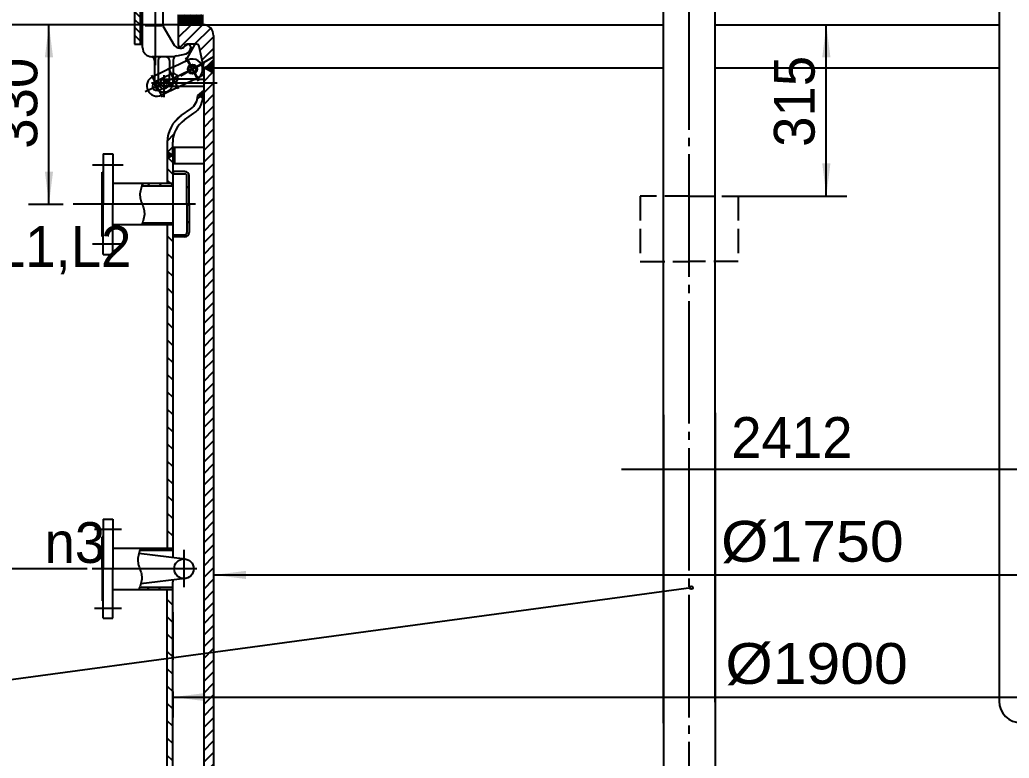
# Model space of a CAD drawing. Extents: x -623 to 82863, y -6032 to 376.
# Drawn here: x 5469.7 to 5591, y -166.8 to -76.3 of the extents above; entities that cross this region are included whole.
import ezdxf

# ---------------------------------------------------------------- set-up
doc = ezdxf.new("R2010")
doc.units = 0
doc.linetypes.add('DASHDOT', pattern=[18, 15, -1, 1, -1])
doc.linetypes.add('DASHED', pattern=[4, 3, -1])
doc.layers.get('0').update_dxf_attribs({"color": 8, "linetype": 'CONTINUOUS'})
for name, color, linetype in [('1', 8, 'CONTINUOUS'), ('2', 94, 'DASHDOT'), ('3', 2, 'DASHED'), ('85', 7, 'CONTINUOUS')]:
    doc.layers.add(name, color=color, linetype=linetype)
doc.styles.get("Standard").update_dxf_attribs({"font": 'cadt_en', "bigfont": 'cadt_hz'})
doc.styles.add('STYLE1', font='cadt_en.shx', dxfattribs={"bigfont": 'cadt_hz.shx'})
doc.styles.add('STYLE215', font='cadt_en.shx', dxfattribs={"width": 1.114043, "bigfont": 'cadt_hz.shx'})
doc.styles.add('STYLE216', font='cadt_en.shx', dxfattribs={"width": 1.115263, "bigfont": 'cadt_hz.shx'})
doc.dimstyles.get("Standard").update_dxf_attribs({"dimtxt": 3.5, "dimasz": 4, "dimexe": 2, "dimexo": 0, "dimgap": 1, "dimtad": 1, "dimtoh": 1, "dimdec": 4, "dimzin": 0, "dimtxsty": 'STANDARD', "dimcen": 0, "dimazin": 3, "dimtfac": 1, "dimtdec": 4, "dimtmove": 0, "dimatfit": 3, "dimtolj": 1, "dimtzin": 0})

# ---------------------------------------------------------------- blocks, each defined once
blk = doc.blocks.new('*U48')
at = {"layer": '1'}
for p, q in [((5492.24, -119.18), (5492.27, -119.15, 1)), ((5492.24, -120.6), (5493.44, -119.4)), ((5492.24, -122.01), (5493.44, -120.81)), ((5492.24, -123.42), (5493.44, -122.22)), ((5492.24, -124.84), (5493.44, -123.64)), ((5492.24, -126.25), (5493.44, -125.05)), ((5492.24, -127.67), (5493.44, -126.47)), ((5492.24, -129.08), (5493.44, -127.88)), ((5492.24, -130.5), (5493.44, -129.3)), ((5492.24, -131.91), (5493.44, -130.71)), ((5492.24, -133.32), (5493.44, -132.12)), ((5492.24, -134.74), (5493.44, -133.54)), ((5492.24, -136.15), (5493.44, -134.95)), ((5492.24, -137.57), (5493.44, -136.37)), ((5492.24, -138.98), (5493.44, -137.78)), ((5492.24, -140.39), (5493.44, -139.19)), ((5492.24, -141.81), (5493.44, -140.61)), ((5492.24, -143.22), (5493.44, -142.02)), ((5492.24, -144.64), (5493.44, -143.44)), ((5492.24, -146.05), (5493.44, -144.85)), ((5492.24, -147.47), (5493.44, -146.27)), ((5492.24, -148.88), (5493.44, -147.68)), ((5492.24, -150.29), (5493.44, -149.09)), ((5492.24, -151.71), (5493.44, -150.51)), ((5492.24, -153.12), (5493.44, -151.92)), ((5492.24, -154.54), (5493.44, -153.34)), ((5492.24, -155.95), (5493.44, -154.75)), ((5492.24, -157.37), (5493.44, -156.17)), ((5492.24, -158.78), (5493.44, -157.58)), ((5492.24, -160.19), (5493.44, -158.99)), ((5492.24, -161.61), (5493.44, -160.41)), ((5492.24, -163.02), (5493.44, -161.82)), ((5492.24, -164.44), (5493.44, -163.24)), ((5492.24, -165.85), (5493.44, -164.65)), ((5492.24, -167.26), (5493.44, -166.06)), ((5492.24, -168.68), (5493.44, -167.48)), ((5492.24, -170.09), (5493.44, -168.89)), ((5492.24, -171.51), (5493.44, -170.31)), ((5492.24, -172.92), (5493.44, -171.72)), ((5492.24, -174.34), (5493.44, -173.14)), ((5492.24, -175.75), (5493.44, -174.55)), ((5492.24, -177.16), (5493.44, -175.96)), ((5492.24, -178.58), (5493.44, -177.38)), ((5492.24, -179.99), (5493.44, -178.79)), ((5492.24, -181.41), (5493.44, -180.21)), ((5492.24, -182.82), (5493.44, -181.62)), ((5492.24, -184.24), (5493.44, -183.04)), ((5492.24, -185.65), (5493.44, -184.45)), ((5492.24, -187.06), (5493.44, -185.86)), ((5492.24, -188.48), (5493.44, -187.28)), ((5492.24, -189.89), (5493.44, -188.69)), ((5492.24, -191.31), (5493.44, -190.11)), ((5492.24, -192.72), (5493.44, -191.52)), ((5492.24, -194.13), (5493.44, -192.93)), ((5492.24, -195.55), (5493.44, -194.35)), ((5492.24, -196.96), (5493.44, -195.76)), ((5492.24, -198.38), (5493.44, -197.18)), ((5492.24, -199.79), (5493.44, -198.59)), ((5492.24, -201.21), (5493.44, -200.01)), ((5492.24, -202.62), (5493.44, -201.42)), ((5492.24, -204.03), (5493.44, -202.83)), ((5492.24, -205.45), (5493.44, -204.25))]:
    blk.add_line(p, q, dxfattribs=at)
blk = doc.blocks.new('*U71')
at = {"layer": '1'}
for p, q in [((5492.24, -82.41), (5492.45, -82.2, 1)), ((5492.24, -83.83), (5493.35, -82.72)), ((5492.24, -85.24), (5493.44, -84.04)), ((5492.24, -86.65), (5493.44, -85.45)), ((5492.24, -88.07), (5493.44, -86.87)), ((5492.24, -89.48), (5493.44, -88.28)), ((5492.24, -90.9), (5493.44, -89.7)), ((5492.24, -92.31), (5493.44, -91.11)), ((5492.24, -93.73), (5493.44, -92.53)), ((5492.24, -95.14), (5493.44, -93.94)), ((5492.24, -96.55), (5493.44, -95.35)), ((5492.24, -97.97), (5493.44, -96.77)), ((5492.24, -99.38), (5493.44, -98.18)), ((5492.24, -100.8), (5493.44, -99.6)), ((5492.24, -102.21), (5493.44, -101.01)), ((5492.24, -103.63), (5493.44, -102.43)), ((5492.24, -105.04), (5493.44, -103.84)), ((5492.24, -106.45), (5493.44, -105.25)), ((5492.24, -107.87), (5493.44, -106.67)), ((5492.24, -109.28), (5493.44, -108.08)), ((5492.24, -110.7), (5493.44, -109.5)), ((5492.24, -112.11), (5493.44, -110.91)), ((5492.24, -113.52), (5493.44, -112.32)), ((5492.24, -114.94), (5493.44, -113.74)), ((5492.24, -116.35), (5493.44, -115.15)), ((5492.24, -117.77), (5493.44, -116.57)), ((5492.27, -119.15), (5493.44, -117.98))]:
    blk.add_line(p, q, dxfattribs=at)
blk = doc.blocks.new('*D77')
for p, q in [((5554.94, -76.89), (5571.08, -76.89)), ((5568.58, -97.89), (5568.58, -76.89)), ((5557.77, -97.89), (5571.08, -97.89))]:
    blk.add_line(p, q)
for points in [[(5568.58, -76.89), (5569.08, -80.89), (5568.08, -80.89)], [(5568.58, -97.89), (5568.08, -93.89), (5569.08, -93.89)]]:
    blk.add_solid(points)
at = {"style": 'STYLE1'}
blk.add_text('315', height=5, rotation=90, dxfattribs=at).set_placement((5567.15, -91.86))
blk = doc.blocks.new('*U78')
at = {"layer": '1'}
for p, q in [((5487.77, -92.54), (5487.79, -92.52)), ((5488.23, -93.01), (5487.77, -92.55)), ((5487.77, -92.82), (5487.97, -92.62)), ((5487.77, -93.1), (5488.15, -92.72)), ((5488.05, -93.11), (5487.77, -92.83)), ((5487.77, -93.11), (5487.87, -93.22, 1)), ((5488.03, -93.13), (5488.33, -92.83)), ((5488.34, -92.83), (5488.41, -92.91))]:
    blk.add_line(p, q, dxfattribs=at)
blk = doc.blocks.new('*D79')
for p, q in [((5489.11, -76.89), (5470.76, -76.89)), ((5473.26, -98.89), (5473.26, -76.89)), ((5470.76, -98.89), (5475, -98.89, 1))]:
    blk.add_line(p, q)
for points in [[(5473.26, -76.89), (5473.76, -80.89), (5472.76, -80.89)], [(5473.26, -98.89), (5472.76, -94.89), (5473.76, -94.89)]]:
    blk.add_solid(points)
at = {"style": 'STYLE1'}
blk.add_text('330', height=5, rotation=90, dxfattribs=at).set_placement((5471.83, -92.09))
blk = doc.blocks.new('*U80')
for p, q in [((5491.45, -86.03), (5491.78, -85.7, 1)), ((5488.54, -88.94), (5489.42, -88.06)), ((5487.78, -91.12), (5488.59, -90.3)), ((5487.79, -92.52), (5488.44, -91.87))]:
    blk.add_line(p, q)
blk = doc.blocks.new('*U81')
for p, q in [((5487.87, -93.22), (5488.44, -93.78, 1)), ((5487.77, -94.53), (5488.44, -95.2)), ((5487.77, -95.94), (5488.19, -96.36))]:
    blk.add_line(p, q)
blk = doc.blocks.new('*U82')
at = {"layer": '1'}
for p, q in [((5489.11, -77.06), (5489.28, -76.89, 1)), ((5489.11, -78.47), (5490.69, -76.89)), ((5489.3, -79.7), (5492.1, -76.89)), ((5491.12, -79.29), (5493.09, -77.32)), ((5491.79, -80.03), (5493.44, -78.38)), ((5492.04, -81.2), (5493.44, -79.8)), ((5492.66, -81.99), (5493.44, -81.21))]:
    blk.add_line(p, q, dxfattribs=at)
blk = doc.blocks.new('*U83')
at = {"layer": '1'}
for p, q in [((5489.11, -75.69), (5490.3, -76.89)), ((5489.11, -76.8), (5490.21, -75.69)), ((5489.11, -76.59), (5490, -75.69)), ((5489.11, -76.37), (5489.79, -75.69)), ((5489.11, -76.16), (5489.58, -75.69)), ((5489.11, -75.95), (5489.37, -75.69)), ((5489.11, -75.74), (5489.15, -75.69)), ((5489.11, -75.9), (5490.09, -76.89)), ((5489.11, -76.12), (5489.88, -76.89)), ((5489.11, -76.33), (5489.67, -76.89)), ((5489.23, -76.89), (5490.43, -75.69)), ((5489.32, -75.69), (5490.52, -76.89)), ((5489.44, -76.89), (5490.64, -75.69)), ((5489.53, -75.69), (5490.73, -76.89)), ((5489.65, -76.89), (5490.85, -75.69)), ((5489.74, -75.69), (5490.94, -76.89)), ((5489.86, -76.89), (5491.06, -75.69)), ((5489.95, -75.69), (5491.15, -76.89)), ((5490.07, -76.89), (5491.27, -75.69)), ((5490.16, -75.69), (5491.36, -76.89)), ((5490.29, -76.89), (5491.49, -75.69)), ((5490.38, -75.69), (5491.58, -76.89)), ((5490.5, -76.89), (5491.7, -75.69)), ((5490.59, -75.69), (5491.79, -76.89)), ((5490.71, -76.89), (5491.91, -75.69)), ((5490.8, -75.69), (5492, -76.89)), ((5490.92, -76.89), (5492.11, -75.71)), ((5491.01, -75.69), (5492.11, -76.78)), ((5491.14, -76.89), (5492.11, -75.92)), ((5491.22, -75.69), (5492.11, -76.57)), ((5491.35, -76.89), (5492.11, -76.13)), ((5491.44, -75.69), (5492.11, -76.36)), ((5491.56, -76.89), (5492.11, -76.34)), ((5491.65, -75.69), (5492.11, -76.15)), ((5491.86, -75.69), (5492.11, -75.93)), ((5492.07, -75.69), (5492.11, -75.72)), ((5489.11, -76.54), (5489.46, -76.89)), ((5489.11, -76.75), (5489.24, -76.89, 1)), ((5491.77, -76.89), (5492.11, -76.56)), ((5491.98, -76.89), (5492.11, -76.77))]:
    blk.add_line(p, q, dxfattribs=at)
blk = doc.blocks.new('*U85')
at = {"layer": '1'}
for p, q in [((5488.44, -94.97), (5488.63, -95.16)), ((5490.17, -96.7), (5490.44, -96.97)), ((5490.17, -98.82), (5490.44, -99.09)), ((5490.17, -100.94), (5490.44, -101.21)), ((5489.73, -102.62), (5489.99, -102.88, 1))]:
    blk.add_line(p, q, dxfattribs=at)
blk = doc.blocks.new('*U87')
at = {"layer": '1'}
blk.add_line((5488.44, -93.8), (5488.7, -93.53, 1), dxfattribs=at)
blk = doc.blocks.new('*U112')
for p, q in [((5484.56, -96.91), (5484.51, -97.08)), ((5484.61, -96.75), (5484.56, -96.91)), ((5484.66, -96.6), (5484.61, -96.75)), ((5484.71, -96.47), (5484.66, -96.6)), ((5484.76, -96.36), (5484.71, -96.47, 1)), ((5484.44, -97.44), (5484.42, -97.62)), ((5484.42, -97.62), (5484.42, -97.79)), ((5484.42, -97.79), (5484.43, -97.96)), ((5484.43, -97.96), (5484.46, -98.12)), ((5484.47, -97.26), (5484.44, -97.44)), ((5484.46, -98.12), (5484.49, -98.28)), ((5484.51, -97.08), (5484.47, -97.26)), ((5484.49, -98.28), (5484.53, -98.43)), ((5484.53, -98.43), (5484.58, -98.59)), ((5484.58, -98.59), (5484.64, -98.74)), ((5484.64, -98.74), (5484.69, -98.89)), ((5484.69, -98.89), (5484.75, -99.04)), ((5484.75, -99.04), (5484.8, -99.19)), ((5484.8, -99.19), (5484.85, -99.35)), ((5484.85, -99.35), (5484.89, -99.5)), ((5484.87, -100.7), (5484.82, -100.87)), ((5484.91, -100.52), (5484.87, -100.7)), ((5484.89, -99.5), (5484.93, -99.66)), ((5484.94, -100.34), (5484.91, -100.52)), ((5484.93, -99.66), (5484.95, -99.83)), ((5484.96, -100.16), (5484.94, -100.34)), ((5484.95, -99.83), (5484.96, -99.99)), ((5484.96, -99.99), (5484.96, -100.16)), ((5484.67, -101.31), (5484.63, -101.42)), ((5484.72, -101.18), (5484.67, -101.31)), ((5484.77, -101.03), (5484.72, -101.18)), ((5484.82, -100.87), (5484.77, -101.03))]:
    blk.add_line(p, q)
blk = doc.blocks.new('*U113')
for p, q in [((5485.36, -96.36), (5485.62, -96.62)), ((5486.77, -96.36), (5487.04, -96.62)), ((5488.19, -96.36), (5488.44, -96.61, 1)), ((5484.67, -101.32), (5484.77, -101.42)), ((5485.91, -101.16), (5486.18, -101.42)), ((5487.33, -101.16), (5487.6, -101.42))]:
    blk.add_line(p, q)
blk = doc.blocks.new('*D114')
for p, q in [((5488.48, -76.89), (5459.58, -76.89)), ((5462.08, -143.56), (5462.08, -76.89)), ((5477.93, -143.56), (5459.58, -143.56))]:
    blk.add_line(p, q)
for points in [[(5462.08, -76.89), (5462.58, -80.89), (5461.58, -80.89)], [(5462.08, -143.56), (5461.58, -139.56), (5462.58, -139.56)]]:
    blk.add_solid(points)
at = {"style": 'STYLE1'}
blk.add_text('1000', height=5, rotation=90, dxfattribs=at).set_placement((5460.66, -114.26))
blk = doc.blocks.new('*D116')
for p, q in [((5488.48, -76.89), (5448.3, -76.89)), ((5450.8, -76.89), (5450.8, -190.22)), ((5477.93, -190.22), (5448.3, -190.22))]:
    blk.add_line(p, q)
for points in [[(5450.8, -76.89), (5451.3, -80.89), (5450.3, -80.89)], [(5450.8, -190.22), (5450.3, -186.22), (5451.3, -186.22)]]:
    blk.add_solid(points)
at = {"style": 'STYLE1'}
blk.add_text('1700', height=5, rotation=90, dxfattribs=at).set_placement((5449.37, -138.82))
blk = doc.blocks.new('*U118')
for p, q in [((5484.7, -141.02), (5484.97, -141.29)), ((5486.12, -141.02), (5486.38, -141.29)), ((5487.53, -141.02), (5487.77, -141.26, 1)), ((5485.26, -145.82), (5485.53, -146.09)), ((5486.67, -145.82), (5486.94, -146.09))]:
    blk.add_line(p, q)
blk = doc.blocks.new('*U119')
at = {"layer": '1'}
for p, q in [((5491.52, -85.55), (5491.55, -85.58)), ((5491.59, -85.6), (5492.16, -85.04)), ((5491.68, -85.42), (5492.14, -85.88)), ((5491.78, -85.7), (5492.24, -85.24)), ((5491.83, -85.3), (5492.24, -85.7)), ((5491.97, -85.8), (5492.24, -85.52)), ((5491.99, -85.17), (5492.24, -85.42)), ((5492.15, -85.05), (5492.24, -85.14)), ((5492.15, -85.89), (5492.24, -85.81, 1))]:
    blk.add_line(p, q, dxfattribs=at)
blk = doc.blocks.new('*U120')
at = {"layer": '1'}
for p, q in [((5492.45, -82.2), (5492.66, -81.99)), ((5493.04, -82.54), (5492.55, -82.05)), ((5492.63, -82.3), (5493.33, -81.6)), ((5492.73, -81.95), (5493.44, -82.66)), ((5492.81, -82.41), (5493.44, -81.78)), ((5492.91, -81.85), (5493.44, -82.38)), ((5492.99, -82.51), (5493.44, -82.06)), ((5493.09, -81.74), (5493.44, -82.09)), ((5493.17, -82.62), (5493.44, -82.34)), ((5493.27, -81.64), (5493.44, -81.81)), ((5493.35, -82.72), (5493.44, -82.63, 1))]:
    blk.add_line(p, q, dxfattribs=at)
blk = doc.blocks.new('*U122')
for p, q in [((5485.57, -69.45), (5485.57, -68.16)), ((5487.05, -69.45), (5487.05, -68.16)), ((5485.2, -71.87), (5484.52, -71.19, 6.28)), ((5485.57, -71.04), (5485.57, -72.77)), ((5487.05, -71.04), (5487.05, -72.77)), ((5488.32, -72.08), (5487.42, -71.19)), ((5488.25, -71.04), (5490.4, -73.19)), ((5484.43, -73.04), (5483.74, -72.36)), ((5484.6, -72.24), (5483.98, -71.63, 1)), ((5484.43, -74.01), (5483.74, -73.33)), ((5484.43, -74.98), (5483.74, -74.3)), ((5484.43, -75.95), (5483.74, -75.27)), ((5484.43, -76.92), (5483.74, -76.24)), ((5484.43, -77.89), (5483.74, -77.21)), ((5484.43, -78.86), (5483.74, -78.18)), ((5483.88, -79.28), (5483.74, -79.15)), ((5490.5, -82.51), (5490.39, -82.4)), ((5490.83, -82.36), (5490.51, -82.04)), ((5490.86, -82.38), (5490.83, -82.36)), ((5490.83, -82.36), (5490.83, -82.36)), ((5491.14, -82.18), (5490.86, -81.89, 6.28)), ((5491.16, -82.68), (5490.87, -82.39)), ((5491.16, -82.2), (5491.14, -82.18)), ((5491.3, -82.34), (5491.16, -82.2, 6.28)), ((5487.34, -83.71), (5487.2, -83.57)), ((5487.54, -83.91), (5487.34, -83.71)), ((5490.53, -82.54), (5490.5, -82.51)), ((5490.8, -82.81), (5490.53, -82.54)), ((5487.15, -84.01), (5486.94, -83.79)), ((5487.21, -84.07), (5487.15, -84.01)), ((5487.34, -84.2), (5487.21, -84.07)), ((5487.55, -84.41), (5487.34, -84.2)), ((5487.64, -84.01), (5487.54, -83.91)), ((5487.77, -84.15), (5487.64, -84.01))]:
    blk.add_line(p, q)
at = {"layer": '2'}
for p, q in [((5486.31, -81.83), (5486.31, -67.45)), ((5490.37, -72.19), (5489.57, -71.39)), ((5493.43, -80.84), (5489.39, -83.2)), ((5490, -80.9), (5491.63, -83.69)), ((5490.14, -80.86), (5491.54, -83.82)), ((5492.34, -81.65), (5485.04, -85.1)), ((5487.89, -82.18), (5489.11, -84.76)), ((5487.17, -85.76), (5485.89, -83.06)), ((5487.34, -83.06), (5487.34, -85.78)), ((5485.84, -84.01), (5493.88, -84.01))]:
    blk.add_line(p, q, dxfattribs=at)
at = {"layer": '3'}
for p, q in [((5488.03, -82.29), (5488.03, -83.05)), ((5488.48, -82.08), (5488.48, -82.89, 6.28)), ((5486.2, -83.16), (5486.2, -83.92)), ((5486.65, -82.94), (5486.65, -83.7)), ((5488.03, -83.55), (5488.48, -83.55)), ((5491.23, -83.55), (5489.06, -83.55)), ((5489.31, -84.47), (5487.7, -84.47))]:
    blk.add_line(p, q, dxfattribs=at)
for radius, start, end in [(1.14, 234.7551, 355.3994), (0.686, 261.4502, 329.1311)]:
    blk.add_arc((5487.34, -84.01), radius, start, end, dxfattribs=at)
at = {"layer": '85'}
for p, q in [((5485.57, -68.16), (5485.4, -68.33)), ((5485.4, -69.45), (5485.4, -68.33)), ((5487.22, -68.33), (5485.4, -68.33)), ((5487.05, -68.16), (5485.57, -68.16, 6.28)), ((5487.05, -68.16), (5487.22, -68.33)), ((5487.22, -69.45), (5487.22, -68.33)), ((5484.65, -69.45), (5484.57, -69.62)), ((5484.57, -70.67), (5484.57, -69.62)), ((5487.97, -69.45), (5484.65, -69.45)), ((5485.44, -70.67), (5485.44, -69.68)), ((5487.18, -70.67), (5487.18, -69.68)), ((5487.97, -69.45), (5488.05, -69.62, 6.28)), ((5488.05, -70.67), (5488.05, -69.62)), ((5484.71, -71.04), (5483.74, -71.82)), ((5488.05, -70.67), (5484.57, -70.67)), ((5484.71, -71.04), (5488.92, -71.04)), ((5484.74, -71.04), (5484.74, -70.67)), ((5485.2, -71.04), (5485.2, -72.07)), ((5485.4, -71.04), (5485.4, -73.14, 6.28)), ((5487.22, -71.04), (5487.22, -77.02)), ((5487.42, -71.04), (5487.42, -72.07)), ((5487.89, -70.67), (5487.89, -71.04)), ((5483.74, -71.82), (5483.74, -79.28)), ((5484.43, -72.64), (5484.43, -79.28)), ((5485, -72.07), (5485.4, -72.07)), ((5485.4, -72.77), (5487.22, -72.77)), ((5487.22, -72.07), (5488.22, -72.07)), ((5490.62, -72.96), (5490.62, -72.68, 6.28)), ((5484.72, -74.19), (5485.3, -73.42)), ((5485.56, -73.3), (5486.98, -73.3)), ((5490.39, -73.19), (5490.19, -73.19, 6.28)), ((5484.72, -79.67), (5484.72, -74.19)), ((5487.11, -77.03), (5485.04, -77.03)), ((5487.22, -77.02), (5488.6, -79.39)), ((5483.74, -79.28), (5484.72, -79.28, 6.28)), ((5488.59, -79.38), (5488.6, -79.39)), ((5491.14, -79.29), (5489.95, -81.38)), ((5490.38, -79.3), (5490.27, -79.3)), ((5490.61, -79.53), (5490.61, -79.77)), ((5488.7, -80.81), (5485.87, -80.81)), ((5486.2, -81.27), (5486.2, -83.16)), ((5486.65, -81.27), (5486.65, -82.94)), ((5488.03, -81.27), (5488.03, -82.29)), ((5488.48, -81.25), (5488.48, -82.08, 6.28)), ((5488.55, -82.05), (5490.31, -81.21)), ((5488.93, -80.7), (5490.07, -80.44, 6.28)), ((5488.55, -82.05), (5485.98, -83.26, 6.28)), ((5488.25, -82.95), (5486.28, -83.88)), ((5491.38, -83.49), (5487.06, -85.53, 6.28)), ((5487.34, -83.55), (5488.03, -83.55)), ((5488.03, -84.01), (5488.03, -83.05)), ((5488.48, -84.01), (5488.48, -82.89, 6.28)), ((5489.06, -83.55), (5488.48, -83.55)), ((5491.23, -83.55), (5492.24, -83.55)), ((5492.24, -82.99), (5491.48, -83.44)), ((5486.2, -84.01), (5486.2, -83.92)), ((5486.65, -84.01), (5486.65, -83.72, 6.28)), ((5486.77, -84.91), (5488.74, -83.98, 6.28)), ((5487.34, -84.47), (5487.7, -84.47)), ((5492.24, -84.47), (5489.31, -84.47))]:
    blk.add_line(p, q, dxfattribs=at)
for centre, radius in [((5490.85, -82.35), 0.572), ((5490.85, -82.35), 0.572), ((5490.85, -82.35), 0.457), ((5487.34, -84.01), 0.457)]:
    blk.add_circle(centre, radius, dxfattribs=at)
for centre, radius, start, end in [((5485, -69.98), 0.529, 34.6147, 145.3853), ((5486.31, -71.22), 1.77, 60.5915, 119.4085), ((5487.62, -69.98), 0.529, 34.6147, 145.3853), ((5487.72, -74.04), 3.24, 27.4729, 68.1528), ((5485, -72.64), 0.572, 90, 180), ((5487.94, -74.61), 2.56, 36.3708, 83.8093), ((5490.39, -72.67), 0.229, 357.5909, 390.9166), ((5484.94, -73.14), 0.457, 323.2627, 360), ((5490.19, -72.96), 0.229, 216.3112, 270), ((5490.39, -72.96), 0.229, 270, 360), ((5485.87, -79.67), 1.14, 180, 270), ((5489.34, -78.85), 0.915, 215.6285, 320.6604), ((5490.31, -79.65), 0.343, 90, 140.7625), ((5489.92, -79.77), 0.686, 282.4677, 360), ((5490.38, -79.53), 0.229, 0, 90), ((5485.74, -81.27), 0.457, 0, 90), ((5487.11, -81.27), 0.457, 90, 180), ((5487.57, -81.27), 0.457, 0, 90), ((5489.05, -81.25), 0.572, 102.4677, 180), ((5490.85, -82.35), 1.26, 295.2906, 475.2906), ((5486.52, -84.39), 1.26, 115.2906, 295.2906), ((5488.49, -83.46), 0.572, 295.2906, 475.2906), ((5486.52, -84.39), 0.572, 115.2906, 295.2906), ((5487.34, -84.01), 1.14, 180, 234.7551), ((5487.34, -84.01), 0.686, 180, 261.4502), ((5487.34, -84.01), 0.686, 329.1311, 360), ((5487.34, -84.01), 1.14, 355.3994, 360)]:
    blk.add_arc(centre, radius, start, end, dxfattribs=at)
blk = doc.blocks.new('*U123')
at = {"layer": '85'}
for p, q in [((5487.77, -102.78), (5488.44, -103.45, 1)), ((5488.44, -105.57), (5487.77, -104.91)), ((5487.77, -107.03), (5488.44, -107.69)), ((5488.44, -109.82), (5487.77, -109.15)), ((5487.77, -111.27), (5488.44, -111.94)), ((5488.44, -114.06), (5487.77, -113.39)), ((5488.44, -116.18), (5487.77, -115.51)), ((5487.77, -117.63), (5488.44, -118.3)), ((5488.44, -120.42), (5487.77, -119.76)), ((5487.77, -121.88), (5488.44, -122.54)), ((5488.44, -124.66), (5487.77, -124)), ((5488.44, -126.79), (5487.77, -126.12)), ((5487.77, -128.24), (5488.44, -128.91)), ((5488.44, -131.03), (5487.77, -130.36)), ((5487.77, -132.48), (5488.44, -133.15)), ((5488.44, -135.27), (5487.77, -134.6)), ((5488.44, -137.39), (5487.77, -136.73)), ((5487.77, -138.85), (5488.44, -139.51)), ((5487.83, -141.02), (5487.77, -140.97))]:
    blk.add_line(p, q, dxfattribs=at)
blk = doc.blocks.new('*U124')
at = {"layer": '85'}
for p, q in [((5487.77, -153.7), (5488.44, -154.36, 1)), ((5488.44, -156.48), (5487.77, -155.82)), ((5487.77, -157.94), (5488.44, -158.61)), ((5488.44, -160.73), (5487.77, -160.06)), ((5488.44, -162.85), (5487.77, -162.18)), ((5487.77, -164.3), (5488.44, -164.97)), ((5488.44, -167.09), (5487.77, -166.42)), ((5487.77, -168.55), (5488.44, -169.21)), ((5488.44, -171.33), (5487.77, -170.67)), ((5488.44, -173.45), (5487.77, -172.79)), ((5487.77, -174.91), (5488.44, -175.58)), ((5488.44, -177.7), (5487.77, -177.03)), ((5487.77, -179.15), (5488.44, -179.82)), ((5488.44, -181.94), (5487.77, -181.27)), ((5487.77, -183.39), (5488.44, -184.06)), ((5487.77, -185.52), (5488.44, -186.18)), ((5487.83, -187.69), (5487.77, -187.64))]:
    blk.add_line(p, q, dxfattribs=at)
blk = doc.blocks.new('*U125')
at = {"layer": '85'}
for p, q in [((5488.44, -148), (5487.77, -147.33, 1)), ((5487.77, -149.45), (5488.44, -150.12)), ((5487.77, -151.57), (5488.44, -152.24))]:
    blk.add_line(p, q, dxfattribs=at)
blk = doc.blocks.new('*D127')
for p, q in [((5602.76, -76.89), (5668.68, -76.89)), ((5666.18, -237.56), (5666.18, -76.89)), ((5668.68, -237.56), (5552.4, -237.56, 1))]:
    blk.add_line(p, q)
for points in [[(5666.18, -76.89), (5666.68, -80.89), (5665.68, -80.89)], [(5666.18, -237.56), (5665.68, -233.56), (5666.68, -233.56)]]:
    blk.add_solid(points)
at = {"style": 'STYLE1'}
blk.add_text('2410', height=5, rotation=90, dxfattribs=at).set_placement((5664.75, -157.23))
blk = doc.blocks.new('*D129')
for p, q in [((5488.44, -158.61), (5488.44, -161.78)), ((5615.11, -158.61), (5615.11, -161.78)), ((5488.44, -159.28), (5615.11, -159.28))]:
    blk.add_line(p, q)
for points in [[(5488.44, -159.28), (5492.44, -158.78), (5492.44, -159.78)], [(5615.11, -159.28), (5611.11, -159.78), (5611.11, -158.78)]]:
    blk.add_solid(points)
at = {"insert": (5556.21, -157.85), "char_height": 5, "attachment_point": 7, "style": 'STYLE215'}
blk.add_mtext('%%c1900', dxfattribs=at)
blk = doc.blocks.new('*D130')
for p, q in [((5493.44, -96.64), (5493.44, -146.81)), ((5610.11, -96.64), (5610.11, -146.81)), ((5493.44, -144.31), (5610.11, -144.31))]:
    blk.add_line(p, q)
for points in [[(5493.44, -144.31), (5497.44, -143.81), (5497.44, -144.81)], [(5610.11, -144.31), (5606.11, -144.81), (5606.11, -143.81)]]:
    blk.add_solid(points)
at = {"insert": (5555.68, -142.88), "char_height": 5, "attachment_point": 7, "style": 'STYLE216'}
blk.add_mtext('%%c1750', dxfattribs=at)
blk = doc.blocks.new('*D137')
for p, q in [((5632.44, -125.13), (5632.44, -133.9)), ((5632.44, -131.4), (5543.47, -131.4))]:
    blk.add_line(p, q)
blk.add_solid([(5632.44, -131.4), (5626.44, -132.15), (5626.44, -130.65)])
at = {"style": 'STYLE1'}
blk.add_text('2412', height=5, dxfattribs=at).set_placement((5556.92, -129.97))

msp = doc.modelspace()

# ---------------------------------------------------------------- linework, layer by layer
for p, q in [((5548.60556, -87.65072), (5548.60556, -84.2669)), ((5554.9389, -87.65072), (5554.9389, -84.2669)), ((5493.4389, -129.10402), (5493.4389, -133.41039)), ((5484.21946, -141.92058), (5484.18412, -142.09909)), ((5484.2647, -141.74412), (5484.21946, -141.92058)), ((5484.31651, -141.57345), (5484.2647, -141.74412)), ((5484.37156, -141.41234), (5484.31651, -141.57345)), ((5484.42653, -141.26454), (5484.37156, -141.41234)), ((5484.47808, -141.13379), (5484.42653, -141.26454)), ((5484.52288, -141.02386), (5484.47808, -141.13379)), ((5484.16203, -142.27588), (5484.15559, -142.44796)), ((5484.15559, -142.44796), (5484.16366, -142.61525)), ((5484.18412, -142.09909), (5484.16203, -142.27588)), ((5484.16366, -142.61525), (5484.18414, -142.77844)), ((5484.18414, -142.77844), (5484.21498, -142.93823)), ((5484.21498, -142.93823), (5484.25411, -143.09528)), ((5484.25411, -143.09528), (5484.29944, -143.25028)), ((5484.29944, -143.25028), (5484.34892, -143.40391)), ((5484.34892, -143.40391), (5484.40047, -143.55686)), ((5484.40047, -143.55686), (5484.45201, -143.70982)), ((5484.45201, -143.70982), (5484.50149, -143.86345)), ((5484.50149, -143.86345), (5484.54683, -144.01845)), ((5484.54683, -144.01845), (5484.58595, -144.1755)), ((5484.58595, -144.1755), (5484.61679, -144.33528)), ((5484.61679, -144.33528), (5484.63728, -144.49848)), ((5484.48443, -145.54027), (5484.42937, -145.70138)), ((5484.53624, -145.36961), (5484.48443, -145.54027)), ((5484.58148, -145.19315), (5484.53624, -145.36961)), ((5484.61681, -145.01464), (5484.58148, -145.19315)), ((5484.63891, -144.83785), (5484.61681, -145.01464)), ((5484.63728, -144.49848), (5484.64534, -144.66577)), ((5484.64534, -144.66577), (5484.63891, -144.83785)), ((5552.02386, -145.87554), (5426.70193, -162.82632, 1)), ((5484.32285, -145.97993), (5484.27805, -146.08986)), ((5484.3744, -145.84919), (5484.32285, -145.97993)), ((5484.42937, -145.70138), (5484.3744, -145.84919)), ((5488.4389, -148.87046), (5488.4389, -154.73206))]:
    msp.add_line(p, q)
msp.add_circle((5552.02386, -145.87554), 0.2)
at = {"layer": '1'}
for p, q in [((5548.60556, -153.55762), (5548.60556, -32.92353, 1)), ((5554.9389, -159.88201), (5554.9389, -32.92353)), ((5489.10556, -75.6902), (5489.10556, -76.8902)), ((5492.10556, -75.6902), (5492.10556, -76.8902)), ((5489.10556, -76.8902), (5548.60556, -76.8902)), ((5489.10556, -76.8902), (5489.10556, -79.35686, 6.28319)), ((5554.9389, -76.8902), (5589.77223, -76.8902)), ((5493.4389, -78.22353), (5493.4389, -82.7727)), ((5491.36811, -79.2902), (5490.18869, -79.2902, 6.28319)), ((5490.87571, -79.75686), (5490.60888, -79.75686)), ((5492.2389, -82.15686), (5491.69437, -79.55524)), ((5492.2389, -82.15686), (5492.2389, -205.72353)), ((5492.2389, -82.15686), (5548.60556, -82.15686)), ((5493.4389, -81.54102), (5492.37223, -82.15686)), ((5492.37223, -82.15686), (5493.4389, -82.7727)), ((5554.9389, -82.15686), (5589.77223, -82.15686)), ((5493.4389, -82.7727), (5493.4389, -206.33937, 6.28319)), ((5491.50556, -85.55686), (5492.2389, -84.97327, 6.28319)), ((5492.15131, -85.8902), (5491.50556, -85.55686)), ((5492.15131, -85.8902), (5492.2389, -85.8902, 6.28319)), ((5489.47792, -88.01777), (5490.65272, -87.19517, 1)), ((5489.86031, -88.56387), (5491.0351, -87.74127)), ((5487.77223, -91.29437), (5487.77223, -96.3572)), ((5488.4389, -92.8902), (5488.4389, -91.29437)), ((5488.4389, -91.88986), (5492.2389, -91.88986)), ((5488.7049, -93.88986), (5488.7049, -91.88986)), ((5479.90553, -92.7236), (5479.90553, -98.8902)), ((5479.90553, -92.7236), (5481.10523, -92.7236)), ((5481.10523, -92.7236), (5481.10523, -98.8902)), ((5488.4389, -92.88986), (5487.77223, -92.50496)), ((5488.4389, -92.88986), (5487.77223, -93.27476)), ((5487.77223, -92.88986), (5488.4389, -92.88986)), ((5488.4389, -92.22353), (5488.4389, -94.22353)), ((5488.4389, -93.22353), (5488.4389, -141.94457)), ((5488.4389, -93.88986), (5492.2389, -93.88986)), ((5479.77223, -98.8902), (5479.77223, -94.9569)), ((5479.77223, -94.9569), (5479.90553, -94.9569)), ((5489.9069, -94.8902), (5488.4389, -94.8902)), ((5488.4389, -95.1562), (5489.9063, -95.1562, 6.28319)), ((5490.1723, -98.8902), (5490.1723, -95.4222)), ((5490.4389, -98.8902), (5490.4389, -95.4222)), ((5488.4389, -96.3572), (5481.10523, -96.3572)), ((5484.65629, -96.6236), (5488.4389, -96.6236)), ((5479.77223, -98.8902), (5479.77223, -102.8235)), ((5479.90553, -105.0568), (5479.90553, -98.8902)), ((5481.10523, -105.0568), (5481.10523, -98.8902)), ((5490.1723, -98.8902), (5490.1723, -102.3582)), ((5490.4389, -98.8902), (5490.4389, -102.3582, 6.28319)), ((5488.4389, -101.4232), (5481.10523, -101.4232)), ((5484.72692, -101.1568), (5488.4389, -101.1568)), ((5487.77223, -101.4232), (5487.77223, -141.02386, 1)), ((5479.77223, -102.8235), (5479.90553, -102.8235)), ((5488.4389, -102.6242), (5489.9063, -102.6242)), ((5489.9069, -102.8902), (5488.4389, -102.8902)), ((5479.90553, -105.0568), (5481.10523, -105.0568, 1)), ((5488.4389, -141.94457), (5488.4389, -142.18493)), ((5488.4389, -144.9288), (5488.4389, -145.16916)), ((5488.4389, -188.61124), (5488.4389, -145.16916)), ((5487.77223, -187.69053), (5487.77223, -146.08986)), ((5548.6056, -162.47465), (5548.6056, -149.0892))]:
    msp.add_line(p, q, dxfattribs=at)
for centre, radius, start, end in [((5492.10556, -78.22353), 1.33333, 0, 90), ((5489.50556, -79.35686), 0.4, 180, 338.6763137), ((5490.18869, -79.62353), 0.33333, 90, 158.6763137), ((5491.36811, -79.62353), 0.33333, 11.8214883, 90), ((5489.50556, -85.55686), 2, 305, 360), ((5489.50556, -85.55686), 2.66667, 305, 352.8192442), ((5491.77223, -91.29437), 4, 125, 180), ((5491.77223, -91.29437), 3.33333, 125, 180), ((5489.9063, -95.4222), 0.266, 0, 90), ((5489.9069, -95.4222), 0.532, 0, 90), ((5489.9063, -102.3582), 0.266, 270, 360), ((5489.9069, -102.3582), 0.532, 270, 360)]:
    msp.add_arc(centre, radius, start, end, dxfattribs=at)
at = {"layer": '2'}
for p, q in [((5551.77223, -251.76867), (5551.77223, 61.63751)), ((5478.60565, -94.0572), (5482.34355, -94.0572)), ((5491.21719, -98.8902), (5475.30463, -98.8902)), ((5478.60565, -103.7232), (5482.34355, -103.7232)), ((5478.84845, -138.72386), (5482.16598, -138.72386)), ((5489.81157, -141.22486), (5489.81157, -145.80317)), ((5491.39559, -143.55686), (5478.55501, -143.55686)), ((5478.84845, -148.38986), (5482.16598, -148.38986))]:
    msp.add_line(p, q, dxfattribs=at)
at = {"layer": '3'}
for p, q in [((5551.77223, -97.8902), (5545.77223, -97.8902)), ((5545.77223, -97.8902), (5545.77223, -105.8902)), ((5551.77223, -97.8902), (5557.77223, -97.8902)), ((5557.77223, -97.8902), (5557.77223, -105.8902)), ((5545.77223, -105.8902), (5551.77223, -105.8902)), ((5557.77223, -105.8902), (5551.77223, -105.8902))]:
    msp.add_line(p, q, dxfattribs=at)
at = {"layer": '85'}
for p, q in [((5589.77223, -36.56005), (5589.77223, -159.76005, 6.28319)), ((5479.77223, -102.8235), (5479.77223, -95.44081)), ((5548.60556, -124.69762), (5548.60556, -199.00199, 6.28319)), ((5554.9389, -124.46669), (5554.9389, -204.62)), ((5479.90523, -137.49086), (5479.90523, -143.55686)), ((5479.90523, -137.49086), (5481.10523, -137.49086)), ((5481.10523, -137.49086), (5481.10523, -143.55686)), ((5479.90523, -139.62386), (5479.77223, -139.62386)), ((5479.77223, -143.55686), (5479.77223, -139.62386)), ((5481.10523, -141.02386), (5488.4389, -141.02386)), ((5489.95346, -142.36528), (5484.28118, -141.68983)), ((5484.41674, -141.29086), (5488.4389, -141.29086)), ((5479.77223, -143.55686), (5479.77223, -147.48986)), ((5479.90523, -149.62286), (5479.90523, -143.55686)), ((5481.10523, -149.62286), (5481.10523, -143.55686)), ((5489.95346, -144.74845), (5484.5287, -145.39442)), ((5481.10523, -146.08986), (5488.4389, -146.08986)), ((5484.38419, -145.82286), (5488.4389, -145.82286)), ((5479.90523, -147.48986), (5479.77223, -147.48986)), ((5479.90523, -149.62286), (5481.10523, -149.62286))]:
    msp.add_line(p, q, dxfattribs=at)
msp.add_circle((5489.81157, -143.55686), 1.2, dxfattribs=at)
msp.add_arc((5592.4389, -159.76005), 2.66667, 180, 270, dxfattribs=at)

# ---------------------------------------------------------------- block references
for name in ['*U122', '*U83', '*D116', '*D114', '*D79', '*U82', '*D127', '*D77', '*U71', '*U120', '*U80', '*U119', '*U78', '*U81', '*U87', '*U85', '*U112', '*U113', '*U123', '*U48', '*D137', '*U118', '*U125', '*U124']:
    msp.add_blockref(name, (0, 0))

# ---------------------------------------------------------------- texts
at = {"style": 'STYLE1'}
for s, p in [('L1,L2', (5466.63268, -106.55947)), ('n3', (5472.71814, -142.8432))]:
    msp.add_text(s, height=5, dxfattribs=at).set_placement(p)

# ---------------------------------------------------------------- dimensions: what is measured, and where the dimension line sits
for base, p1, p2, text, picture, middle in [((5610.10556, -144.30656), (5493.4389, -96.63695), (5610.10556, -96.63695), '%%c1750', '*D130', (5561.72293, -144.30656)), ((5615.10556, -159.28263), (5488.4389, -158.61078), (5615.10556, -158.61078), '%%c1900', '*D129', (5562.25993, -159.28263))]:
    dim = msp.add_linear_dim(base=base, p1=p1, p2=p2, text=text, dimstyle='STANDARD')
    dim.commit()
    dim.dimension.update_dxf_attribs({"geometry": picture, "text_midpoint": middle})

doc.saveas('drawing.dxf')
